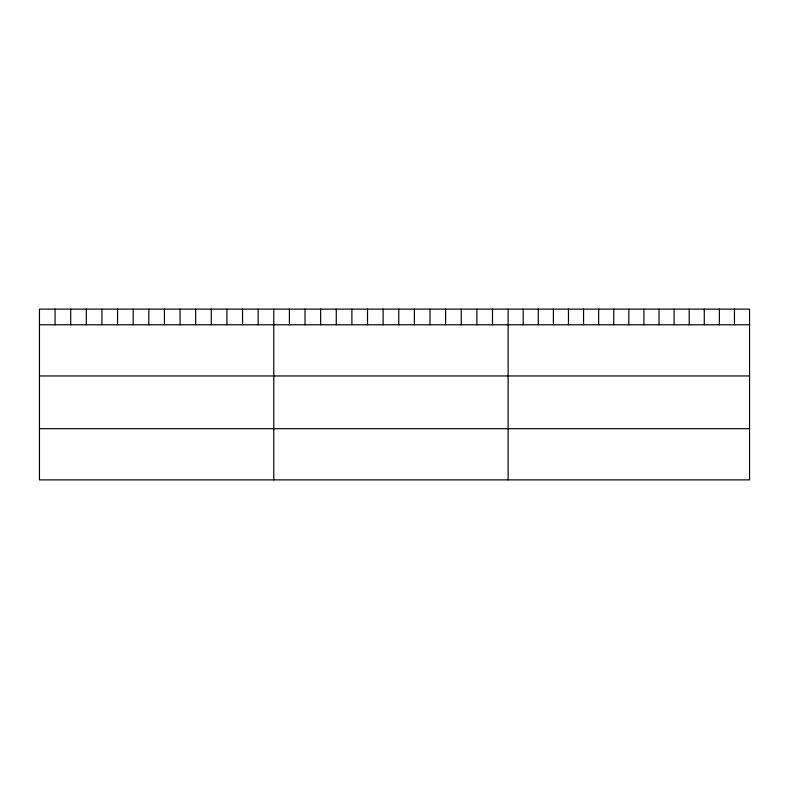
<?xml version="1.0" encoding="UTF-8"?>
<svg xmlns="http://www.w3.org/2000/svg" width="789" height="789" viewBox="0 0 789 789"><rect width="100%" height="100%" fill="white"/><g stroke="black" fill="none" stroke-linecap="round" stroke-linejoin="round"><path stroke-width="1.18" d="M749.55 324.772L749.55 479.88L39.45 479.88L39.45 309.12L749.55 309.12L749.55 324.772L39.45 324.772M39.45 375.958L749.55 375.958M39.45 428.693L749.55 428.693M734.46 309.12L734.46 324.772M719.371 309.12L719.371 324.772M704.281 309.12L704.281 324.772M689.191 309.12L689.191 324.772M674.102 309.12L674.102 324.772M659.012 309.12L659.012 324.772M643.923 309.12L643.923 324.772M628.833 309.12L628.833 324.772M613.743 309.12L613.743 324.772M598.654 309.12L598.654 324.772M583.564 309.12L583.564 324.772M568.474 309.12L568.474 324.772M553.385 309.12L553.385 324.772M538.295 309.12L538.295 324.772M523.206 309.12L523.206 324.772M508.116 309.12L508.116 479.88M492.494 309.12L492.494 324.772M476.872 309.12L476.872 324.772M461.249 309.12L461.249 324.772M445.627 309.12L445.627 324.772M430.005 309.12L430.005 324.772M414.383 309.12L414.383 324.772M398.761 309.12L398.761 324.772M383.138 309.12L383.138 324.772M367.516 309.12L367.516 324.772M351.894 309.12L351.894 324.772M336.272 309.12L336.272 324.772M320.65 309.12L320.65 324.772M305.027 309.12L305.027 324.772M289.405 309.12L289.405 324.772M273.783 309.12L273.783 479.88M258.161 309.12L258.161 324.772M242.539 309.12L242.539 324.772M226.916 309.12L226.916 324.772M211.294 309.12L211.294 324.772M195.672 309.12L195.672 324.772M180.05 309.12L180.05 324.772M164.428 309.12L164.428 324.772M148.805 309.12L148.805 324.772M133.183 309.12L133.183 324.772M117.561 309.12L117.561 324.772M101.939 309.12L101.939 324.772M86.317 309.12L86.317 324.772M70.694 309.12L70.694 324.772M55.072 309.12L55.072 324.772"/></g></svg>
